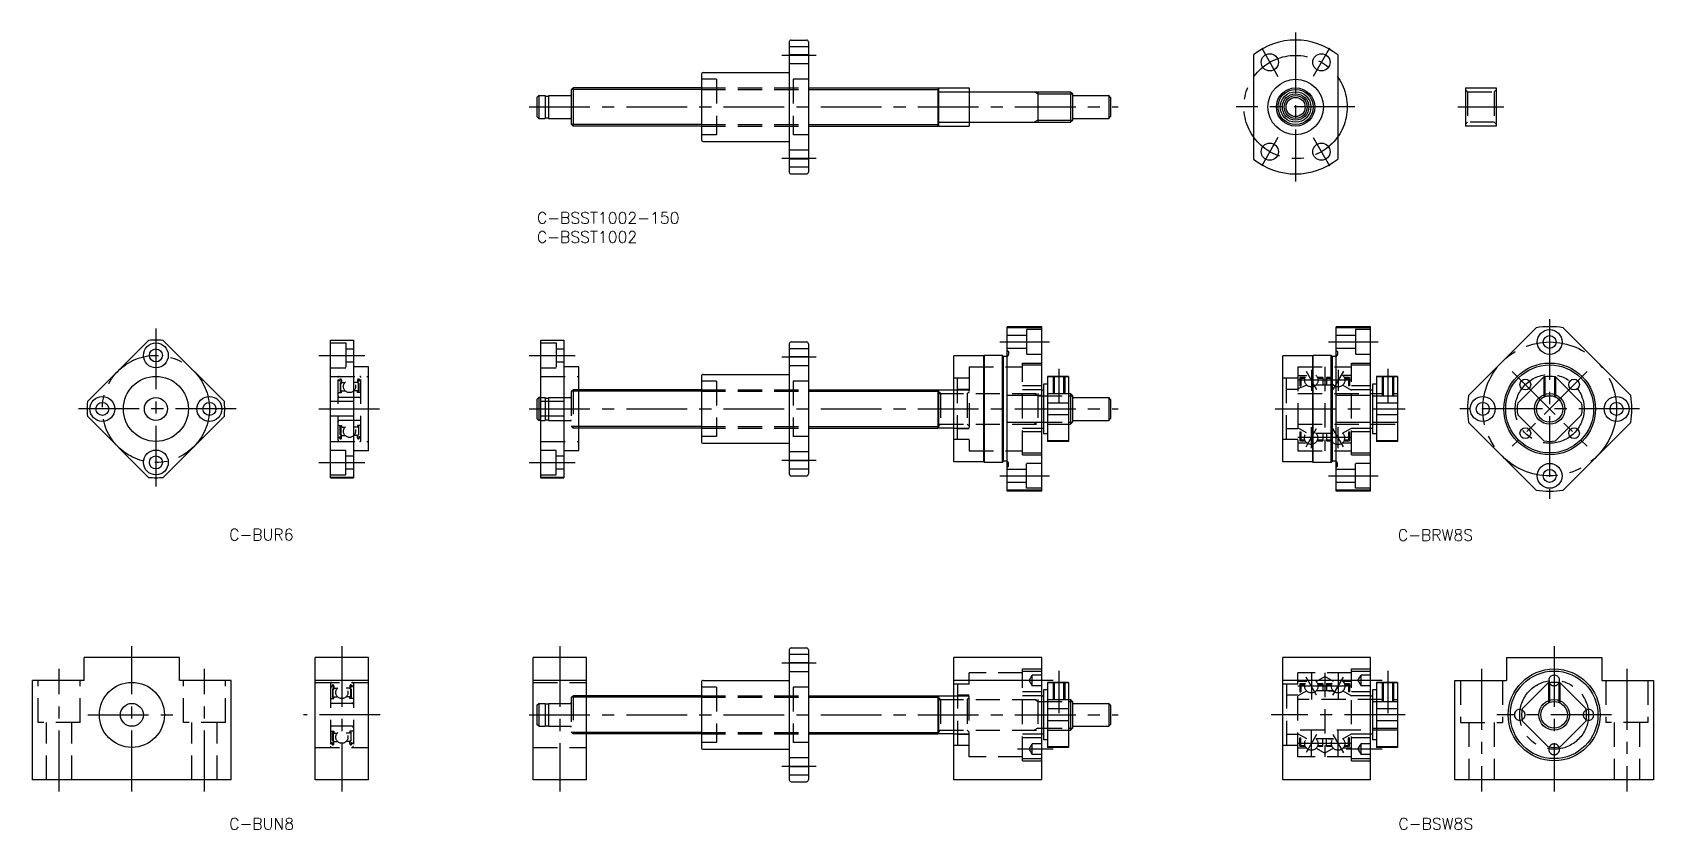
# Model space of a CAD drawing. Extents: x -132 to 292, y -161 to 47.
import ezdxf

# ---------------------------------------------------------------- set-up
doc = ezdxf.new("R2010")
doc.units = 0
doc.header["$LTSCALE"] = 0.5
for name, pattern in [('CENTER', [50.8, 31.75, -6.35, 6.35, -6.35]), ('DASHED', [19.05, 12.7, -6.35]), ('PHANTOM', [63.5, 31.75, -6.35, 6.35, -6.35, 6.35, -6.35])]:
    doc.linetypes.add(name, pattern=pattern)
for name, color, linetype in [('MSM_CENTER', 1, 'CENTER'), ('MSM_CONTINUOUS', 7, 'CONTINUOUS'), ('MSM_DASHED', 4, 'DASHED'), ('MSM_IMAGINARY', 6, 'PHANTOM'), ('MSM_NARROW', 5, 'CONTINUOUS'), ('MSM_PART_NUMBER', 7, 'CONTINUOUS')]:
    doc.layers.add(name, color=color, linetype=linetype)
doc.styles.get("Standard").update_dxf_attribs({"font": 'txt.shx', "height": 3, "bigfont": 'bigfont.shx'})

# ---------------------------------------------------------------- blocks, each defined once
blk = doc.blocks.new('*U48')
at = {"layer": 'MSM_PART_NUMBER'}
blk.add_text('C-BSST1002-150', height=3, dxfattribs=at).set_placement((0, -3))
blk = doc.blocks.new('*U49')
at = {"layer": 'MSM_PART_NUMBER'}
blk.add_text('C-BSST1002', height=3, dxfattribs=at).set_placement((0, -8))
blk = doc.blocks.new('*U50')
at = {"layer": 'MSM_PART_NUMBER'}
blk.add_text('C-BUR6', height=3, dxfattribs=at).set_placement((-80.46, -85.84))
blk = doc.blocks.new('*U51')
at = {"layer": 'MSM_PART_NUMBER'}
blk.add_text('C-BUN8', height=3, dxfattribs=at).set_placement((-80.46, -161.45))
blk = doc.blocks.new('*U52')
at = {"layer": 'MSM_PART_NUMBER'}
blk.add_text('C-BRW8S', height=3, dxfattribs=at).set_placement((225.12, -85.95))
blk = doc.blocks.new('*U53')
at = {"layer": 'MSM_PART_NUMBER'}
blk.add_text('C-BSW8S', height=3, dxfattribs=at).set_placement((225.27, -161.45))

msp = doc.modelspace()

# ---------------------------------------------------------------- linework, layer by layer
at = {"layer": 'MSM_CENTER'}
for p, q in [((198.38, 47), (198.38, 8)), ((189.51, 42.87), (193.76, 35.51)), ((207.26, 42.87), (203.01, 35.51)), ((73, 41), (64, 41)), ((-2, 27.5), (152, 27.5)), ((213.88, 27.5), (182.88, 27.5)), ((240.83, 27.5), (252.83, 27.5)), ((193.76, 19.49), (189.51, 12.13)), ((203.01, 19.49), (207.26, 12.13)), ((73, 14), (64, 14)), ((264.81, -27.95), (264.81, -74.95)), ((-99.63, -30.45), (-99.63, -72.45)), ((-57, -37.45), (-45, -37.45)), ((-2, -37.45), (10, -37.45)), ((73, -37.95), (64, -37.95)), ((121, -33.95), (134, -33.95)), ((207, -33.95), (220, -33.95)), ((136.5, -40.95), (136.5, -49.99)), ((201.12, -41.57), (203.87, -46.33)), ((202.5, -41.2), (202.5, -46.7)), ((210.88, -41.57), (208.13, -46.33)), ((209.5, -41.2), (209.5, -46.7)), ((222.5, -40.95), (222.5, -49.99)), ((255.03, -41.67), (274.6, -61.23)), ((274.6, -41.67), (255.03, -61.23)), ((213.1, -43.95), (199, -43.95)), ((-78.63, -51.45), (-120.63, -51.45)), ((-57, -51.45), (-41, -51.45)), ((-2, -51.45), (152, -51.45)), ((193, -51.45), (227, -51.45)), ((288.31, -51.45), (241.31, -51.45)), ((213.1, -58.95), (199, -58.95)), ((201.12, -61.33), (203.87, -56.57)), ((202.5, -61.7), (202.5, -56.2)), ((210.88, -61.33), (208.13, -56.57)), ((209.5, -61.7), (209.5, -56.2)), ((-57, -65.45), (-45, -65.45)), ((-2, -65.45), (10, -65.45)), ((73, -64.95), (64, -64.95)), ((121, -68.95), (134, -68.95)), ((207, -68.95), (220, -68.95)), ((-105.91, -151.45), (-105.91, -113.45)), ((-51, -113.45), (-51, -151.45)), ((6, -113.45), (6, -151.45)), ((265.98, -113.45), (265.98, -151.45)), ((73, -117.95), (64, -117.95)), ((-124.91, -151.45), (-124.91, -119.45)), ((-86.91, -151.45), (-86.91, -119.45)), ((135, -122.45), (125.63, -122.45)), ((136.5, -119.95), (136.5, -130.99)), ((203.87, -126.33), (201.12, -121.57)), ((202.5, -120.45), (202.5, -127.45)), ((208.12, -126.34), (210.88, -121.56)), ((209.5, -120.45), (209.5, -127.45)), ((221, -122.45), (211.63, -122.45)), ((222.5, -119.95), (222.5, -130.99)), ((246.98, -119.45), (246.98, -151.45)), ((284.98, -119.45), (284.98, -151.45)), ((213.1, -123.95), (199, -123.95)), ((-117.41, -131.45), (-94.41, -131.45)), ((-41, -131.45), (-61, -131.45)), ((-2, -131.45), (152, -131.45)), ((227, -131.45), (192, -131.45)), ((202.5, -142.45), (202.5, -135.45)), ((209.5, -142.45), (209.5, -135.45)), ((280.98, -131.45), (250.98, -131.45)), ((213.1, -138.95), (199, -138.95)), ((203.87, -136.57), (201.12, -141.33)), ((208.12, -136.56), (210.88, -141.34)), ((135, -140.45), (125.63, -140.45)), ((221, -140.45), (211.63, -140.45)), ((73, -144.95), (64, -144.95))]:
    msp.add_line(p, q, dxfattribs=at)
for centre, radius in [((198.38, 27.5), 13.5), ((-99.63, -51.45), 14), ((264.81, -51.45), 17.5), ((264.81, -51.45), 9), ((265.98, -131.45), 9)]:
    msp.add_circle(centre, radius, dxfattribs=at)
at = {"layer": 'MSM_CONTINUOUS'}
for p, q in [((66, 44.5), (66, 10.5)), ((66.5, 45), (70.5, 45)), ((71, 44.5), (71, 10.5)), ((71, 41.11), (66, 41.11)), ((187.38, 41.11), (187.38, 13.89)), ((209.38, 41.11), (209.38, 13.89)), ((43, 36), (43, 19)), ((43.5, 36.5), (66, 36.5)), ((0, 30), (0.5, 30.5)), ((0, 30), (0, 25)), ((0.5, 30.5), (0.5, 24.5)), ((0.5, 30.5), (2.2, 30.5)), ((2.2, 30.5), (2.2, 24.5)), ((2.2, 30.35), (3, 30.35)), ((3, 30.5), (3, 24.5)), ((3, 30.5), (8.8, 30.5)), ((9, 32), (9.5, 32.5)), ((9, 32), (9, 23)), ((43, 32.5), (9.5, 32.5)), ((9.5, 32.5), (9.5, 22.5)), ((71, 32.5), (104.8, 32.5)), ((104.8, 32.5), (104.8, 22.5)), ((104.8, 32.5), (105, 32.3)), ((105, 32.3), (105, 22.7)), ((105.2, 31.5), (139.5, 31.5)), ((131, 31.5), (131, 23.5)), ((139.5, 31.5), (139.5, 23.5)), ((139.5, 31.5), (140, 31)), ((140, 31), (140, 24)), ((140, 30.5), (149.5, 30.5)), ((149.5, 30.5), (149.5, 24.5)), ((150, 30), (149.5, 30.5)), ((150, 30), (150, 25)), ((242.83, 32.5), (242.83, 22.5)), ((242.83, 32.5), (250.83, 32.5)), ((250.83, 32.5), (250.83, 22.5)), ((0.5, 24.5), (0, 25)), ((0.5, 24.5), (2.2, 24.5)), ((2.2, 24.65), (3, 24.65)), ((3, 24.5), (8.8, 24.5)), ((9.5, 22.5), (9, 23)), ((43, 22.5), (9.5, 22.5)), ((71, 22.5), (104.8, 22.5)), ((104.8, 22.5), (105, 22.7)), ((105.2, 23.5), (139.5, 23.5)), ((140, 24), (139.5, 23.5)), ((140, 24.5), (149.5, 24.5)), ((149.5, 24.5), (150, 25)), ((250.83, 22.5), (242.83, 22.5)), ((43.5, 18.5), (66, 18.5)), ((71, 13.89), (66, 13.89)), ((66.5, 10), (70.5, 10)), ((-101.53, -33.55), (-117.53, -49.55)), ((-97.73, -33.55), (-81.73, -49.55)), ((-54, -33.45), (-48, -33.45)), ((-54, -69.45), (-54, -33.45)), ((-48, -33.55), (-54, -33.55)), ((-48, -33.45), (-48, -69.45)), ((1, -33.45), (7, -33.45)), ((1, -69.45), (1, -33.45)), ((7, -33.55), (1, -33.55)), ((7, -33.45), (7, -69.45)), ((132, -29.95), (123, -29.95)), ((123, -72.95), (123, -29.95)), ((132, -30.24), (123, -30.24)), ((132, -72.95), (132, -29.95)), ((218, -29.95), (209, -29.95)), ((209, -72.95), (209, -29.95)), ((218, -30.24), (209, -30.24)), ((218, -72.95), (218, -29.95)), ((261.27, -30.24), (243.61, -47.91)), ((268.36, -30.24), (286.02, -47.91)), ((66, -34.45), (66, -68.45)), ((71, -37.84), (66, -37.84)), ((66.5, -33.95), (70.5, -33.95)), ((71, -34.45), (71, -68.45)), ((116.85, -37.6), (109, -37.6)), ((109, -65.3), (109, -37.6)), ((116.85, -37.6), (117, -37.45)), ((116.85, -65.3), (116.85, -37.6)), ((121.7, -37.45), (117, -37.45)), ((117, -65.45), (117, -37.45)), ((121.7, -37.45), (122, -37.75)), ((121.7, -65.45), (121.7, -37.45)), ((122.8, -37.75), (122, -37.75)), ((122, -65.15), (122, -37.75)), ((202.85, -37.6), (195, -37.6)), ((195, -65.3), (195, -37.6)), ((202.85, -37.6), (203, -37.45)), ((202.85, -65.3), (202.85, -37.6)), ((207.7, -37.45), (203, -37.45)), ((203, -65.45), (203, -37.45)), ((207.7, -37.45), (208, -37.75)), ((207.7, -65.45), (207.7, -37.45)), ((208.8, -37.75), (208, -37.75)), ((208, -65.15), (208, -37.75)), ((-44, -40.45), (-48, -40.45)), ((-44, -62.45), (-44, -40.45)), ((11, -40.45), (7, -40.45)), ((11, -62.45), (11, -40.45)), ((43, -46.45), (11, -46.45)), ((43, -42.95), (43, -59.95)), ((43.5, -42.45), (66, -42.45)), ((71, -46.45), (104.8, -46.45)), ((104.8, -46.45), (104.8, -56.45)), ((104.8, -46.45), (105, -46.65)), ((105, -46.45), (109, -46.45)), ((105, -46.45), (105, -56.45)), ((132, -46.45), (132.5, -46.45)), ((132.5, -44.95), (132.5, -57.95)), ((133.5, -44.95), (132.5, -44.95)), ((139, -42.95), (133.5, -42.95)), ((133.5, -42.95), (133.5, -59.95)), ((139, -43.09), (133.5, -43.09)), ((139, -42.95), (139, -59.95)), ((218, -46.45), (218.5, -46.45)), ((218.5, -44.95), (218.5, -57.95)), ((219.5, -44.95), (218.5, -44.95)), ((225, -42.95), (219.5, -42.95)), ((219.5, -42.95), (219.5, -59.95)), ((225, -43.09), (219.5, -43.09)), ((225, -42.95), (225, -59.95)), ((263.27, -43.09), (256.45, -49.91)), ((273.17, -49.91), (266.35, -43.09)), ((-48, -49.55), (-54, -49.55)), ((0, -48.95), (0.5, -48.45)), ((0, -48.95), (0, -53.95)), ((0.5, -48.45), (0.5, -54.45)), ((1, -48.45), (0.5, -48.45)), ((7, -49.55), (1, -49.55)), ((132, -47.91), (123, -47.91)), ((139, -49.91), (133.5, -49.91)), ((139, -47.45), (139.5, -47.45)), ((139.5, -47.45), (139.5, -55.45)), ((139.5, -47.45), (140, -47.95)), ((140, -47.95), (140, -54.95)), ((140, -48.45), (149.5, -48.45)), ((149.5, -48.45), (149.5, -54.45)), ((150, -48.95), (149.5, -48.45)), ((150, -48.95), (150, -53.95)), ((218, -47.91), (209, -47.91)), ((225, -49.91), (219.5, -49.91)), ((-101.53, -69.35), (-117.53, -53.35)), ((-81.73, -53.35), (-97.73, -69.35)), ((-48, -53.35), (-54, -53.35)), ((0.5, -54.45), (0, -53.95)), ((1, -54.45), (0.5, -54.45)), ((7, -53.35), (1, -53.35)), ((132, -54.99), (123, -54.99)), ((139, -52.99), (133.5, -52.99)), ((140, -54.95), (139.5, -55.45)), ((140, -54.45), (149.5, -54.45)), ((149.5, -54.45), (150, -53.95)), ((218, -54.99), (209, -54.99)), ((225, -52.99), (219.5, -52.99)), ((261.27, -72.66), (243.61, -54.99)), ((256.45, -52.99), (263.27, -59.81)), ((266.35, -59.81), (273.17, -52.99)), ((268.36, -72.66), (286.02, -54.99)), ((43, -56.45), (11, -56.45)), ((71, -56.45), (104.8, -56.45)), ((104.8, -56.45), (105, -56.25)), ((109, -56.45), (105, -56.45)), ((132, -56.45), (132.5, -56.45)), ((133.5, -57.95), (132.5, -57.95)), ((139, -55.45), (139.5, -55.45)), ((218, -56.45), (218.5, -56.45)), ((219.5, -57.95), (218.5, -57.95)), ((-44, -62.45), (-48, -62.45)), ((11, -62.45), (7, -62.45)), ((43.5, -60.45), (66, -60.45)), ((139, -59.81), (133.5, -59.81)), ((139, -59.95), (133.5, -59.95)), ((225, -59.81), (219.5, -59.81)), ((225, -59.95), (219.5, -59.95)), ((71, -65.06), (66, -65.06)), ((116.85, -65.3), (109, -65.3)), ((116.85, -65.3), (117, -65.45)), ((121.7, -65.45), (117, -65.45)), ((121.7, -65.45), (122, -65.15)), ((122.8, -65.15), (122, -65.15)), ((202.85, -65.3), (195, -65.3)), ((202.85, -65.3), (203, -65.45)), ((207.7, -65.45), (203, -65.45)), ((207.7, -65.45), (208, -65.15)), ((208.8, -65.15), (208, -65.15)), ((-48, -69.35), (-54, -69.35)), ((-54, -69.45), (-48, -69.45)), ((7, -69.35), (1, -69.35)), ((1, -69.45), (7, -69.45)), ((66.5, -68.95), (70.5, -68.95)), ((132, -72.66), (123, -72.66)), ((132, -72.95), (123, -72.95)), ((218, -72.66), (209, -72.66)), ((218, -72.95), (209, -72.95)), ((66, -114.45), (66, -148.45)), ((66.5, -113.95), (70.5, -113.95)), ((71, -114.45), (71, -148.45)), ((-93.41, -116.45), (-118.41, -116.45)), ((-118.41, -122.45), (-118.41, -116.45)), ((-93.41, -122.45), (-93.41, -116.45)), ((-58, -148.45), (-58, -116.45)), ((-44, -116.45), (-58, -116.45)), ((-44, -148.45), (-44, -116.45)), ((-1, -148.45), (-1, -116.45)), ((13, -116.45), (-1, -116.45)), ((13, -148.45), (13, -116.45)), ((71, -117.84), (66, -117.84)), ((109, -148.45), (109, -116.45)), ((132, -116.45), (109, -116.45)), ((132, -148.45), (132, -116.45)), ((195, -148.45), (195, -116.45)), ((218, -116.45), (195, -116.45)), ((218, -148.45), (218, -116.45)), ((253.48, -116.45), (278.48, -116.45)), ((253.48, -116.45), (253.48, -122.45)), ((278.48, -116.45), (278.48, -122.45)), ((-131.91, -148.45), (-131.91, -122.45)), ((-118.41, -122.45), (-131.91, -122.45)), ((-79.91, -122.45), (-93.41, -122.45)), ((-79.91, -148.45), (-79.91, -122.45)), ((-44, -122.45), (-58, -122.45)), ((13, -122.45), (-1, -122.45)), ((43.5, -122.45), (66, -122.45)), ((132, -122.45), (109, -122.45)), ((218, -122.45), (195, -122.45)), ((239.98, -148.45), (239.98, -122.45)), ((239.98, -122.45), (253.48, -122.45)), ((278.48, -122.45), (291.98, -122.45)), ((291.98, -122.45), (291.98, -148.45)), ((43, -126.45), (13, -126.45)), ((43, -122.95), (43, -139.95)), ((71, -126.45), (104.8, -126.45)), ((104.8, -126.45), (104.8, -136.45)), ((104.8, -126.45), (105, -126.65)), ((105, -126.45), (109, -126.45)), ((105, -126.45), (105, -136.45)), ((132, -126.45), (132.5, -126.45)), ((132.5, -124.95), (132.5, -137.95)), ((133.5, -124.95), (132.5, -124.95)), ((139, -122.95), (133.5, -122.95)), ((133.5, -122.95), (133.5, -139.95)), ((139, -123.09), (133.5, -123.09)), ((139, -122.95), (139, -139.95)), ((218, -126.45), (218.5, -126.45)), ((218.5, -124.95), (218.5, -137.95)), ((219.5, -124.95), (218.5, -124.95)), ((225, -122.95), (219.5, -122.95)), ((219.5, -122.95), (219.5, -139.95)), ((225, -123.09), (219.5, -123.09)), ((225, -122.95), (225, -139.95)), ((264.44, -123.09), (257.62, -129.91)), ((274.34, -129.91), (267.52, -123.09)), ((139, -129.91), (133.5, -129.91)), ((139, -127.45), (139.5, -127.45)), ((139.5, -127.45), (139.5, -135.45)), ((139.5, -127.45), (140, -127.95)), ((140, -127.95), (140, -134.95)), ((140, -128.45), (149.5, -128.45)), ((149.5, -128.45), (149.5, -134.45)), ((150, -128.95), (149.5, -128.45)), ((150, -128.95), (150, -133.95)), ((225, -129.91), (219.5, -129.91)), ((139, -132.99), (133.5, -132.99)), ((139, -135.45), (139.5, -135.45)), ((140, -134.95), (139.5, -135.45)), ((140, -134.45), (149.5, -134.45)), ((149.5, -134.45), (150, -133.95)), ((225, -132.99), (219.5, -132.99)), ((257.62, -132.99), (264.44, -139.81)), ((267.52, -139.81), (274.34, -132.99)), ((43, -136.45), (13, -136.45)), ((71, -136.45), (104.8, -136.45)), ((104.8, -136.45), (105, -136.25)), ((109, -136.45), (105, -136.45)), ((132, -136.45), (132.5, -136.45)), ((133.5, -137.95), (132.5, -137.95)), ((139, -139.81), (133.5, -139.81)), ((218, -136.45), (218.5, -136.45)), ((219.5, -137.95), (218.5, -137.95)), ((225, -139.81), (219.5, -139.81)), ((43.5, -140.45), (66, -140.45)), ((139, -139.95), (133.5, -139.95)), ((225, -139.95), (219.5, -139.95)), ((71, -145.06), (66, -145.06)), ((-79.91, -148.45), (-131.91, -148.45)), ((-44, -148.45), (-58, -148.45)), ((13, -148.45), (-1, -148.45)), ((66.5, -148.95), (70.5, -148.95)), ((132, -148.45), (109, -148.45)), ((218, -148.45), (195, -148.45)), ((291.98, -148.45), (239.98, -148.45))]:
    msp.add_line(p, q, dxfattribs=at)
for centre, radius in [((191.63, 39.19), 2.25), ((205.13, 39.19), 2.25), ((198.38, 27.5), 7.25), ((198.38, 27.5), 5), ((198.38, 27.5), 4), ((198.38, 27.5), 3), ((198.38, 27.5), 2.5), ((191.63, 15.81), 2.25), ((205.13, 15.81), 2.25), ((264.81, -33.95), 3.25), ((264.81, -33.95), 1.7), ((-99.63, -37.45), 3.25), ((-99.63, -37.45), 1.7), ((264.81, -51.45), 12), ((264.81, -51.45), 11.5), ((-99.63, -51.45), 8.5), ((258.45, -45.09), 1.4), ((271.18, -45.09), 1.4), ((-113.63, -51.45), 3.25), ((-113.63, -51.45), 1.7), ((-99.63, -51.45), 3), ((-85.63, -51.45), 3.25), ((-85.63, -51.45), 1.7), ((247.31, -51.45), 3.25), ((247.31, -51.45), 1.7), ((264.81, -51.45), 3.46), ((282.31, -51.45), 3.25), ((282.31, -51.45), 1.7), ((258.45, -57.81), 1.4), ((271.18, -57.81), 1.4), ((-99.63, -65.45), 3.25), ((-99.63, -65.45), 1.7), ((264.81, -68.95), 3.25), ((264.81, -68.95), 1.7), ((265.98, -131.45), 12), ((265.98, -131.45), 11.45), ((-105.91, -131.45), 8.5), ((-105.91, -131.45), 3), ((265.98, -131.45), 3.46)]:
    msp.add_circle(centre, radius, dxfattribs=at)
for centre, radius, start, end in [((66.5, 44.5), 0.5, 90, 180), ((70.5, 44.5), 0.5, 0, 90), ((198.38, 27.5), 17.5, 51.0552, 128.9448), ((43.5, 36), 0.5, 90, 180), ((8.8, 30.7), 0.2, 270, 0), ((105.2, 31.7), 0.2, 180, 270), ((8.8, 24.3), 0.2, 0, 90), ((105.2, 23.3), 0.2, 90, 180), ((43.5, 19), 0.5, 180, 270), ((198.38, 27.5), 17.5, 231.0552, 308.9448), ((66.5, 10.5), 0.5, 180, 270), ((70.5, 10.5), 0.5, 270, 0), ((-99.63, -51.45), 18, 83.9424, 96.0576), ((264.81, -51.45), 21.5, 80.516, 99.484), ((66.5, -34.45), 0.5, 90, 180), ((70.5, -34.45), 0.5, 0, 90), ((122.8, -37.25), 0.5, 270, 293.5782), ((208.8, -37.25), 0.5, 270, 293.5782), ((43.5, -42.95), 0.5, 90, 180), ((264.81, -51.45), 8.5, 79.5603, 100.4397), ((-99.63, -51.45), 18, 173.9424, 186.0576), ((-99.63, -51.45), 18, 353.9424, 6.0576), ((264.81, -51.45), 21.5, 170.516, 189.484), ((264.81, -51.45), 8.5, 169.5603, 190.4397), ((264.81, -51.45), 8.5, 349.5603, 10.4397), ((264.81, -51.45), 21.5, 350.516, 9.484), ((43.5, -59.95), 0.5, 180, 270), ((264.81, -51.45), 8.5, 259.5603, 280.4397), ((122.8, -65.65), 0.5, 66.4218, 90), ((208.8, -65.65), 0.5, 66.4218, 90), ((-99.63, -51.45), 18, 263.9424, 276.0576), ((66.5, -68.45), 0.5, 180, 270), ((70.5, -68.45), 0.5, 270, 0), ((264.81, -51.45), 21.5, 260.516, 279.484), ((66.5, -114.45), 0.5, 90, 180), ((70.5, -114.45), 0.5, 0, 90), ((43.5, -122.95), 0.5, 90, 180), ((265.98, -122.45), 1.4, 334.8479, 205.1522), ((265.98, -131.45), 8.5, 79.5603, 100.4397), ((256.98, -131.45), 1.4, 64.8501, 295.1501), ((265.98, -131.45), 8.5, 169.5603, 190.4397), ((265.98, -131.45), 8.5, 349.5603, 10.4397), ((274.98, -131.45), 1.4, 244.8501, 115.1501), ((265.98, -131.45), 8.5, 259.5603, 280.4397), ((265.98, -140.45), 1.4, 154.8476, 25.1519), ((43.5, -139.95), 0.5, 180, 270), ((66.5, -148.45), 0.5, 180, 270), ((70.5, -148.45), 0.5, 270, 0)]:
    msp.add_arc(centre, radius, start, end, dxfattribs=at)
at = {"layer": 'MSM_DASHED'}
for p, q in [((71, 43.25), (66, 43.25)), ((71, 38.75), (66, 38.75)), ((47, 34.75), (43, 34.75)), ((47, 34.75), (47, 20.25)), ((71, 34.75), (67, 34.75)), ((67, 34.75), (67, 20.25)), ((43, 32.5), (71, 32.5)), ((43, 32.11), (71, 32.11)), ((243.33, 31.5), (242.83, 32)), ((243.33, 31.5), (250.33, 31.5)), ((243.33, 31.5), (243.33, 23.5)), ((250.33, 31.5), (250.83, 32)), ((250.33, 31.5), (250.33, 23.5)), ((43, 22.89), (71, 22.89)), ((43, 22.5), (71, 22.5)), ((243.33, 23.5), (242.83, 23)), ((250.33, 23.5), (243.33, 23.5)), ((250.33, 23.5), (250.83, 23)), ((47, 20.25), (43, 20.25)), ((71, 20.25), (67, 20.25)), ((71, 16.25), (66, 16.25)), ((71, 11.75), (66, 11.75)), ((128, -32.25), (123, -32.25)), ((128, -30.7), (128, -37.2)), ((132, -30.7), (128, -30.7)), ((214, -32.25), (209, -32.25)), ((214, -30.7), (214, -37.2)), ((218, -30.7), (214, -30.7)), ((-54, -34.2), (-50, -34.2)), ((-50, -34.2), (-50, -40.7)), ((-50, -35.75), (-48, -35.75)), ((1, -34.2), (5, -34.2)), ((5, -34.2), (5, -40.7)), ((5, -35.75), (7, -35.75)), ((71, -35.7), (66, -35.7)), ((128, -35.65), (123, -35.65)), ((123, -36.15), (123.3, -36.45)), ((123.3, -36.45), (123.3, -37.25)), ((132, -37.2), (128, -37.2)), ((214, -35.65), (209, -35.65)), ((209, -36.15), (209.3, -36.45)), ((209.3, -36.45), (209.3, -37.25)), ((218, -37.2), (214, -37.2)), ((-54, -40.7), (-50, -40.7)), ((-50, -39.15), (-48, -39.15)), ((1, -40.7), (5, -40.7)), ((5, -39.15), (7, -39.15)), ((71, -40.2), (66, -40.2)), ((113, -40.45), (127, -40.45)), ((113, -40.45), (113, -62.45)), ((127, -63.45), (127, -39.45)), ((127, -39.45), (132, -39.45)), ((127, -39.95), (132, -39.95)), ((199, -40.45), (213, -40.45)), ((199, -40.45), (199, -62.45)), ((206, -40.45), (206, -62.45)), ((213, -63.45), (213, -39.45)), ((213, -39.45), (218, -39.45)), ((213, -39.95), (218, -39.95)), ((-54, -42.95), (-44, -42.95)), ((-52, -59.65), (-52, -43.25)), ((-52, -43.85), (-51.9, -43.95)), ((-51.9, -43.95), (-51.69, -43.95)), ((-51.69, -43.95), (-51.58, -43.78)), ((-51.64, -44.12), (-51.53, -44.18)), ((-51.58, -44.01), (-51.47, -43.84)), ((-51.47, -44.08), (-51.58, -44.01)), ((-51.53, -44.18), (-51.47, -44.08)), ((-51.18, -44.5), (-51.44, -44.75)), ((-51.44, -44.75), (-51.44, -46.8)), ((-51.06, -44.55), (-51.31, -44.8)), ((-51.31, -46.8), (-51.31, -44.8)), ((-51.18, -43.92), (-51.18, -44.5)), ((-51.06, -43.92), (-51.06, -44.55)), ((-51.06, -44.4), (-50.96, -44.5)), ((-50.96, -44.5), (-50.14, -44.5)), ((-47.04, -44.5), (-47.86, -44.5)), ((-46.94, -44.4), (-47.04, -44.5)), ((-46.94, -43.92), (-46.94, -44.55)), ((-46.94, -44.55), (-46.69, -44.8)), ((-46.82, -43.92), (-46.82, -44.5)), ((-46.82, -44.5), (-46.57, -44.75)), ((-46.69, -46.8), (-46.69, -44.8)), ((-46.57, -44.75), (-46.57, -46.8)), ((-46.42, -44.01), (-46.53, -43.84)), ((-46.53, -44.08), (-46.42, -44.01)), ((-46.47, -44.18), (-46.53, -44.08)), ((-46.36, -44.12), (-46.47, -44.18)), ((-46.31, -43.95), (-46.42, -43.78)), ((-46.1, -43.95), (-46.31, -43.95)), ((-46, -43.85), (-46.1, -43.95)), ((-46, -59.65), (-46, -43.25)), ((1, -42.95), (11, -42.95)), ((9, -46.95), (9.5, -46.45)), ((9.5, -46.45), (9.5, -56.45)), ((11, -46.45), (9.5, -46.45)), ((47, -44.2), (43, -44.2)), ((43, -46.45), (71, -46.45)), ((47, -44.2), (47, -58.7)), ((71, -44.2), (67, -44.2)), ((67, -44.2), (67, -58.7)), ((113, -43.45), (109, -43.45)), ((109, -46.45), (113, -46.45)), ((110, -59.45), (110, -43.45)), ((110, -46.3), (113, -46.3)), ((132, -45.45), (127, -45.45)), ((132, -46.45), (127, -46.45)), ((135, -42.95), (135, -47.45)), ((135.27, -42.95), (135.27, -47.45)), ((137.73, -42.95), (137.73, -47.45)), ((138, -42.95), (138, -47.45)), ((199, -43.45), (195, -43.45)), ((196, -59.45), (196, -43.45)), ((196, -46.3), (199, -46.3)), ((199, -42.7), (201.28, -42.7)), ((201.28, -45.2), (199, -46.16)), ((199.5, -43.22), (199.5, -45.45)), ((200.91, -43.22), (199.5, -43.22)), ((199.5, -45.45), (199.75, -45.45)), ((199.75, -43.47), (199.75, -45.45)), ((200.82, -43.47), (199.75, -43.47)), ((208.28, -45.2), (203.72, -45.2)), ((205.5, -43.22), (204.09, -43.22)), ((205.5, -43.47), (204.18, -43.47)), ((205.5, -43.22), (205.5, -45.2)), ((206.5, -43.22), (206.5, -45.2)), ((207.91, -43.22), (206.5, -43.22)), ((207.82, -43.47), (206.5, -43.47)), ((213, -42.7), (210.72, -42.7)), ((210.72, -45.2), (213, -46.51)), ((212.5, -43.22), (211.09, -43.22)), ((211.18, -43.47), (212.25, -43.47)), ((212.25, -43.47), (212.25, -45.45)), ((212.5, -45.45), (212.25, -45.45)), ((212.5, -43.22), (212.5, -45.45)), ((218, -45.45), (213, -45.45)), ((218, -46.45), (213, -46.45)), ((221, -42.95), (221, -47.99)), ((221.27, -42.95), (221.27, -47.99)), ((223.73, -42.95), (223.73, -47.99)), ((224, -42.95), (224, -47.99)), ((263.31, -43.08), (263.31, -48.33)), ((263.58, -43.04), (263.58, -48.22)), ((266.04, -43.04), (266.04, -48.22)), ((266.31, -43.08), (266.31, -48.33)), ((-52, -47.25), (-51.9, -47.15)), ((-51.9, -47.15), (-51.06, -47.15)), ((-46.3, -48.45), (-51.7, -48.45)), ((-51.12, -46.8), (-51.31, -46.8)), ((-51.31, -46.93), (-51.12, -46.93)), ((-51.12, -46.93), (-51.12, -46.8)), ((-51.06, -46.8), (-50.96, -46.7)), ((-51.06, -47.15), (-51.06, -46.8)), ((-50.96, -46.7), (-50.14, -46.7)), ((-47.04, -46.7), (-47.86, -46.7)), ((-46.94, -46.8), (-47.04, -46.7)), ((-46.94, -47.15), (-46.94, -46.8)), ((-46.1, -47.15), (-46.94, -47.15)), ((-46.88, -46.93), (-46.88, -46.8)), ((-46.88, -46.8), (-46.69, -46.8)), ((-46.69, -46.93), (-46.88, -46.93)), ((-46, -47.25), (-46.1, -47.15)), ((1, -48.45), (2.2, -48.45)), ((2.2, -48.45), (2.2, -54.45)), ((2.2, -48.6), (3, -48.6)), ((3, -48.45), (3, -54.45)), ((3, -48.45), (8.8, -48.45)), ((11, -46.84), (9, -46.84)), ((9, -46.95), (9, -55.95)), ((43, -46.84), (71, -46.84)), ((105.5, -47.45), (105, -46.95)), ((105.2, -47.45), (139, -47.45)), ((105.5, -47.45), (105.5, -55.45)), ((112.5, -47.45), (113, -46.95)), ((112.5, -47.45), (112.5, -55.45)), ((131, -47.99), (130.06, -47.45)), ((131, -47.45), (131, -55.45)), ((131, -47.99), (139, -47.99)), ((199, -47.45), (221, -47.45)), ((218.5, -47.99), (225, -47.99)), ((224, -47.45), (225, -47.45)), ((-46.3, -54.45), (-51.7, -54.45)), ((1, -54.45), (2.2, -54.45)), ((2.2, -54.3), (3, -54.3)), ((3, -54.45), (8.8, -54.45)), ((131, -54.91), (130.06, -55.45)), ((131, -54.91), (139, -54.91)), ((218.5, -54.91), (225, -54.91)), ((-52, -55.65), (-51.9, -55.75)), ((-52, -59.05), (-51.9, -58.95)), ((-51.9, -55.75), (-51.06, -55.75)), ((-51.9, -58.95), (-51.69, -58.95)), ((-51.69, -58.95), (-51.58, -59.12)), ((-51.64, -58.78), (-51.53, -58.72)), ((-51.47, -58.82), (-51.58, -58.89)), ((-51.58, -58.89), (-51.47, -59.06)), ((-51.53, -58.72), (-51.47, -58.82)), ((-51.44, -58.15), (-51.44, -56.1)), ((-51.18, -58.4), (-51.44, -58.15)), ((-51.31, -55.97), (-51.12, -55.97)), ((-51.31, -56.1), (-51.31, -58.1)), ((-51.12, -56.1), (-51.31, -56.1)), ((-51.06, -58.35), (-51.31, -58.1)), ((-51.18, -58.98), (-51.18, -58.4)), ((-51.12, -55.97), (-51.12, -56.1)), ((-51.06, -55.75), (-51.06, -56.1)), ((-51.06, -56.1), (-50.96, -56.2)), ((-51.06, -58.98), (-51.06, -58.35)), ((-51.06, -58.5), (-50.96, -58.4)), ((-50.96, -56.2), (-50.14, -56.2)), ((-50.96, -58.4), (-50.14, -58.4)), ((-47.04, -56.2), (-47.86, -56.2)), ((-47.04, -58.4), (-47.86, -58.4)), ((-46.94, -56.1), (-47.04, -56.2)), ((-46.94, -58.5), (-47.04, -58.4)), ((-46.1, -55.75), (-46.94, -55.75)), ((-46.94, -55.75), (-46.94, -56.1)), ((-46.94, -58.35), (-46.69, -58.1)), ((-46.94, -58.98), (-46.94, -58.35)), ((-46.69, -55.97), (-46.88, -55.97)), ((-46.88, -55.97), (-46.88, -56.1)), ((-46.88, -56.1), (-46.69, -56.1)), ((-46.82, -58.4), (-46.57, -58.15)), ((-46.82, -58.98), (-46.82, -58.4)), ((-46.69, -56.1), (-46.69, -58.1)), ((-46.57, -58.15), (-46.57, -56.1)), ((-46.47, -58.72), (-46.53, -58.82)), ((-46.53, -58.82), (-46.42, -58.89)), ((-46.42, -58.89), (-46.53, -59.06)), ((-46.36, -58.78), (-46.47, -58.72)), ((-46.31, -58.95), (-46.42, -59.12)), ((-46.1, -58.95), (-46.31, -58.95)), ((-46, -55.65), (-46.1, -55.75)), ((-46, -59.05), (-46.1, -58.95)), ((9.5, -56.45), (9, -55.95)), ((11, -56.05), (9, -56.05)), ((11, -56.45), (9.5, -56.45)), ((43, -56.05), (71, -56.05)), ((43, -56.45), (71, -56.45)), ((47, -58.7), (43, -58.7)), ((71, -58.7), (67, -58.7)), ((105.5, -55.45), (105, -55.95)), ((105.2, -55.45), (139, -55.45)), ((109, -56.45), (113, -56.45)), ((110, -56.6), (113, -56.6)), ((112.5, -55.45), (113, -55.95)), ((127, -56.45), (132, -56.45)), ((132, -57.45), (127, -57.45)), ((196, -56.6), (199, -56.6)), ((199, -55.45), (225, -55.45)), ((201.22, -57.72), (199, -56.41)), ((199.5, -57.46), (199.5, -59.8)), ((199.5, -57.46), (199.75, -57.46)), ((199.75, -57.46), (199.75, -59.55)), ((203.71, -57.78), (208.22, -57.78)), ((205.5, -57.78), (205.5, -59.8)), ((206.5, -57.78), (206.5, -59.8)), ((210.67, -57.8), (213, -56.49)), ((212.25, -57.46), (212.25, -59.55)), ((212.25, -57.46), (212.5, -57.46)), ((212.5, -57.46), (212.5, -59.8)), ((213, -56.45), (218, -56.45)), ((218, -57.45), (213, -57.45)), ((-54, -59.95), (-44, -59.95)), ((-54, -62.2), (-50, -62.2)), ((-50, -68.7), (-50, -62.2)), ((1, -59.95), (11, -59.95)), ((1, -62.2), (5, -62.2)), ((5, -68.7), (5, -62.2)), ((71, -62.7), (66, -62.7)), ((113, -59.45), (109, -59.45)), ((113, -62.45), (127, -62.45)), ((127, -62.95), (132, -62.95)), ((127, -63.45), (132, -63.45)), ((199, -59.45), (195, -59.45)), ((199, -60.29), (201.27, -60.29)), ((199, -62.45), (213, -62.45)), ((199.5, -59.8), (200.89, -59.8)), ((199.75, -59.55), (200.78, -59.55)), ((203.98, -59.8), (205.5, -59.8)), ((204.09, -59.55), (205.5, -59.55)), ((206.5, -59.55), (207.76, -59.55)), ((206.5, -59.8), (207.86, -59.8)), ((210.66, -60.29), (213, -60.29)), ((211.01, -59.8), (212.5, -59.8)), ((211.11, -59.55), (212.25, -59.55)), ((213, -62.95), (218, -62.95)), ((213, -63.45), (218, -63.45)), ((-50, -63.75), (-48, -63.75)), ((-50, -67.15), (-48, -67.15)), ((5, -63.75), (7, -63.75)), ((5, -67.15), (7, -67.15)), ((71, -67.2), (66, -67.2)), ((123, -66.75), (123.3, -66.45)), ((128, -67.25), (123, -67.25)), ((123.3, -66.45), (123.3, -65.65)), ((128, -72.2), (128, -65.7)), ((132, -65.7), (128, -65.7)), ((209, -66.75), (209.3, -66.45)), ((214, -67.25), (209, -67.25)), ((209.3, -66.45), (209.3, -65.65)), ((214, -72.2), (214, -65.7)), ((218, -65.7), (214, -65.7)), ((-54, -68.7), (-50, -68.7)), ((1, -68.7), (5, -68.7)), ((128, -70.65), (123, -70.65)), ((214, -70.65), (209, -70.65)), ((132, -72.2), (128, -72.2)), ((218, -72.2), (214, -72.2)), ((71, -115.7), (66, -115.7)), ((-130.41, -133.45), (-130.41, -122.45)), ((-119.41, -133.45), (-119.41, -122.45)), ((-92.41, -133.45), (-92.41, -122.45)), ((-81.41, -133.45), (-81.41, -122.45)), ((71, -120.2), (66, -120.2)), ((113, -142.45), (113, -120.45)), ((127, -120.45), (113, -120.45)), ((127, -143.45), (127, -119.45)), ((127, -119.45), (132, -119.45)), ((127, -120), (132, -120)), ((128.69, -122.45), (129.5, -121.05)), ((128.69, -122.45), (129.5, -123.85)), ((132, -121.05), (129.5, -121.05)), ((129.5, -123.85), (129.5, -121.05)), ((199, -142.45), (199, -120.45)), ((213, -120.45), (199, -120.45)), ((201.28, -122.7), (199, -122.7)), ((203.72, -122.7), (206, -121.39)), ((206, -120.45), (206, -142.45)), ((208.28, -122.7), (206, -121.39)), ((213, -122.7), (210.72, -122.7)), ((213, -143.45), (213, -119.45)), ((213, -119.45), (218, -119.45)), ((213, -120), (218, -120)), ((214.69, -122.45), (215.5, -121.05)), ((214.69, -122.45), (215.5, -123.85)), ((218, -121.05), (215.5, -121.05)), ((215.5, -123.85), (215.5, -121.05)), ((241.48, -122.45), (241.48, -133.45)), ((252.48, -122.45), (252.48, -133.45)), ((279.48, -122.45), (279.48, -133.45)), ((290.48, -122.45), (290.48, -133.45)), ((-58, -122.95), (-44, -122.95)), ((-54, -123.25), (-54, -139.65)), ((-54, -123.85), (-53.9, -123.95)), ((-54, -127.25), (-53.9, -127.15)), ((-53.9, -123.95), (-53.69, -123.95)), ((-53.9, -127.15), (-53.06, -127.15)), ((-53.69, -123.95), (-53.58, -123.78)), ((-53.64, -124.12), (-53.53, -124.18)), ((-53.58, -124.01), (-53.47, -123.84)), ((-53.47, -124.08), (-53.58, -124.01)), ((-53.53, -124.18), (-53.47, -124.08)), ((-53.18, -124.5), (-53.43, -124.75)), ((-53.43, -124.75), (-53.43, -126.8)), ((-53.06, -124.55), (-53.31, -124.8)), ((-53.31, -126.8), (-53.31, -124.8)), ((-53.12, -126.8), (-53.31, -126.8)), ((-53.31, -126.93), (-53.12, -126.93)), ((-53.18, -123.92), (-53.18, -124.5)), ((-53.12, -126.93), (-53.12, -126.8)), ((-53.06, -123.92), (-53.06, -124.55)), ((-53.06, -124.4), (-52.96, -124.5)), ((-53.06, -126.8), (-52.96, -126.7)), ((-53.06, -127.15), (-53.06, -126.8)), ((-52.96, -124.5), (-52.14, -124.5)), ((-52.96, -126.7), (-52.14, -126.7)), ((-49.04, -124.5), (-49.86, -124.5)), ((-49.04, -126.7), (-49.86, -126.7)), ((-48.94, -124.4), (-49.04, -124.5)), ((-48.94, -126.8), (-49.04, -126.7)), ((-48.94, -123.92), (-48.94, -124.55)), ((-48.94, -124.55), (-48.69, -124.8)), ((-48.94, -127.15), (-48.94, -126.8)), ((-48.1, -127.15), (-48.94, -127.15)), ((-48.88, -126.93), (-48.88, -126.8)), ((-48.88, -126.8), (-48.69, -126.8)), ((-48.69, -126.93), (-48.88, -126.93)), ((-48.82, -123.92), (-48.82, -124.5)), ((-48.82, -124.5), (-48.56, -124.75)), ((-48.69, -126.8), (-48.69, -124.8)), ((-48.56, -124.75), (-48.56, -126.8)), ((-48.42, -124.01), (-48.53, -123.84)), ((-48.53, -124.08), (-48.42, -124.01)), ((-48.47, -124.18), (-48.53, -124.08)), ((-48.36, -124.12), (-48.47, -124.18)), ((-48.31, -123.95), (-48.42, -123.78)), ((-48.1, -123.95), (-48.31, -123.95)), ((-48, -123.85), (-48.1, -123.95)), ((-48, -127.25), (-48.1, -127.15)), ((-48, -123.25), (-48, -139.65)), ((-1, -122.95), (13, -122.95)), ((9, -126.95), (9.5, -126.45)), ((13, -126.84), (9, -126.84)), ((9, -126.95), (9, -135.95)), ((9.5, -126.45), (9.5, -136.45)), ((13, -126.45), (9.5, -126.45)), ((47, -124.2), (43, -124.2)), ((43, -126.45), (71, -126.45)), ((43, -126.84), (71, -126.84)), ((47, -124.2), (47, -138.7)), ((71, -124.2), (67, -124.2)), ((67, -124.2), (67, -138.7)), ((105.5, -127.45), (105, -126.95)), ((113, -123.45), (109, -123.45)), ((109, -126.45), (113, -126.45)), ((110, -123.45), (110, -139.45)), ((113, -126.3), (110, -126.3)), ((112.5, -127.45), (113, -126.95)), ((132, -125.45), (127, -125.45)), ((132, -126.45), (127, -126.45)), ((132, -123.85), (129.5, -123.85)), ((135, -122.95), (135, -127.45)), ((135.27, -122.95), (135.27, -127.45)), ((137.73, -122.95), (137.73, -127.45)), ((138, -122.95), (138, -127.45)), ((199, -123.45), (195, -123.45)), ((196, -123.45), (196, -139.45)), ((199, -126.3), (196, -126.3)), ((201.28, -125.2), (199, -126.51)), ((199.5, -123.22), (199.5, -125.45)), ((199.5, -123.22), (200.91, -123.22)), ((199.5, -125.45), (199.75, -125.45)), ((199.75, -123.47), (199.75, -125.45)), ((199.75, -123.47), (200.82, -123.47)), ((208.28, -125.2), (203.72, -125.2)), ((204.09, -123.22), (205.5, -123.22)), ((204.18, -123.47), (205.5, -123.47)), ((205.5, -123.22), (205.5, -125.2)), ((206.5, -123.22), (206.5, -125.2)), ((206.5, -123.22), (207.91, -123.22)), ((206.5, -123.47), (207.82, -123.47)), ((207, -125.2), (208.28, -125.2)), ((210.72, -125.2), (213, -126.51)), ((211.09, -123.22), (212.5, -123.22)), ((211.18, -123.47), (212.25, -123.47)), ((212.25, -123.47), (212.25, -125.45)), ((212.5, -125.45), (212.25, -125.45)), ((212.5, -123.22), (212.5, -125.45)), ((218, -125.45), (213, -125.45)), ((218, -126.45), (213, -126.45)), ((218, -123.85), (215.5, -123.85)), ((221, -122.95), (221, -127.99)), ((221.27, -122.95), (221.27, -127.99)), ((223.73, -122.95), (223.73, -127.99)), ((224, -122.95), (224, -127.99)), ((264.48, -123.08), (264.48, -128.33)), ((264.75, -123.04), (264.75, -128.22)), ((267.21, -123.04), (267.21, -128.22)), ((267.48, -123.08), (267.48, -128.33)), ((-48.3, -128.45), (-53.7, -128.45)), ((0, -128.95), (0.5, -128.45)), ((0, -128.95), (0, -133.95)), ((0.5, -128.45), (0.5, -134.45)), ((0.5, -128.45), (2.2, -128.45)), ((2.2, -128.45), (2.2, -134.45)), ((2.2, -128.6), (3, -128.6)), ((3, -128.45), (3, -134.45)), ((3, -128.45), (8.8, -128.45)), ((105.2, -127.45), (139, -127.45)), ((105.5, -127.45), (105.5, -135.45)), ((112.5, -127.45), (112.5, -135.45)), ((131, -127.99), (130.06, -127.45)), ((131, -127.45), (131, -135.45)), ((131, -127.99), (139, -127.99)), ((221, -127.45), (199, -127.45)), ((218.5, -127.99), (225, -127.99)), ((224, -127.45), (225, -127.45)), ((-119.41, -133.45), (-130.41, -133.45)), ((-128.21, -148.45), (-128.21, -133.45)), ((-121.61, -148.45), (-121.61, -133.45)), ((-81.41, -133.45), (-92.41, -133.45)), ((-90.21, -148.45), (-90.21, -133.45)), ((-83.61, -148.45), (-83.61, -133.45)), ((-48.3, -134.45), (-53.7, -134.45)), ((0.5, -134.45), (0, -133.95)), ((0.5, -134.45), (2.2, -134.45)), ((2.2, -134.3), (3, -134.3)), ((3, -134.45), (8.8, -134.45)), ((105.5, -135.45), (105, -135.95)), ((105.2, -135.45), (139, -135.45)), ((112.5, -135.45), (113, -135.95)), ((131, -134.91), (130.06, -135.45)), ((131, -134.91), (139, -134.91)), ((225, -135.45), (199, -135.45)), ((218.5, -134.91), (225, -134.91)), ((241.48, -133.45), (252.48, -133.45)), ((243.68, -133.45), (243.68, -148.45)), ((250.28, -133.45), (250.28, -148.45)), ((290.48, -133.45), (279.48, -133.45)), ((281.68, -133.45), (281.68, -148.45)), ((288.28, -133.45), (288.28, -148.45)), ((-54, -135.65), (-53.9, -135.75)), ((-54, -139.05), (-53.9, -138.95)), ((-53.9, -135.75), (-53.06, -135.75)), ((-53.9, -138.95), (-53.69, -138.95)), ((-53.69, -138.95), (-53.58, -139.12)), ((-53.64, -138.78), (-53.53, -138.72)), ((-53.47, -138.82), (-53.58, -138.89)), ((-53.58, -138.89), (-53.47, -139.06)), ((-53.53, -138.72), (-53.47, -138.82)), ((-53.43, -138.15), (-53.43, -136.1)), ((-53.18, -138.4), (-53.43, -138.15)), ((-53.31, -135.97), (-53.12, -135.97)), ((-53.31, -136.1), (-53.31, -138.1)), ((-53.12, -136.1), (-53.31, -136.1)), ((-53.06, -138.35), (-53.31, -138.1)), ((-53.18, -138.98), (-53.18, -138.4)), ((-53.12, -135.97), (-53.12, -136.1)), ((-53.06, -135.75), (-53.06, -136.1)), ((-53.06, -136.1), (-52.96, -136.2)), ((-53.06, -138.98), (-53.06, -138.35)), ((-53.06, -138.5), (-52.96, -138.4)), ((-52.96, -136.2), (-52.14, -136.2)), ((-52.96, -138.4), (-52.14, -138.4)), ((-49.04, -136.2), (-49.86, -136.2)), ((-49.04, -138.4), (-49.86, -138.4)), ((-48.94, -136.1), (-49.04, -136.2)), ((-48.94, -138.5), (-49.04, -138.4)), ((-48.1, -135.75), (-48.94, -135.75)), ((-48.94, -135.75), (-48.94, -136.1)), ((-48.94, -138.35), (-48.69, -138.1)), ((-48.94, -138.98), (-48.94, -138.35)), ((-48.88, -135.97), (-48.88, -136.1)), ((-48.69, -135.97), (-48.88, -135.97)), ((-48.88, -136.1), (-48.69, -136.1)), ((-48.82, -138.4), (-48.56, -138.15)), ((-48.82, -138.98), (-48.82, -138.4)), ((-48.69, -136.1), (-48.69, -138.1)), ((-48.56, -138.15), (-48.56, -136.1)), ((-48.47, -138.72), (-48.53, -138.82)), ((-48.53, -138.82), (-48.42, -138.89)), ((-48.42, -138.89), (-48.53, -139.06)), ((-48.36, -138.78), (-48.47, -138.72)), ((-48.31, -138.95), (-48.42, -139.12)), ((-48.1, -138.95), (-48.31, -138.95)), ((-48, -135.65), (-48.1, -135.75)), ((-48, -139.05), (-48.1, -138.95)), ((9.5, -136.45), (9, -135.95)), ((13, -136.05), (9, -136.05)), ((13, -136.45), (9.5, -136.45)), ((43, -136.05), (71, -136.05)), ((43, -136.45), (71, -136.45)), ((47, -138.7), (43, -138.7)), ((71, -138.7), (67, -138.7)), ((109, -136.45), (113, -136.45)), ((113, -139.45), (109, -139.45)), ((113, -136.6), (110, -136.6)), ((127, -136.45), (132, -136.45)), ((132, -137.45), (127, -137.45)), ((128.69, -140.45), (129.5, -139.05)), ((132, -139.05), (129.5, -139.05)), ((129.5, -141.85), (129.5, -139.05)), ((199, -139.45), (195, -139.45)), ((199, -136.6), (196, -136.6)), ((201.28, -137.7), (199, -136.39)), ((199.5, -139.68), (199.5, -137.45)), ((199.5, -137.45), (199.75, -137.45)), ((199.5, -139.68), (200.91, -139.68)), ((199.75, -139.43), (199.75, -137.45)), ((199.75, -139.43), (200.82, -139.43)), ((208.28, -137.7), (203.72, -137.7)), ((204.09, -139.68), (205.5, -139.68)), ((204.18, -139.43), (205.5, -139.43)), ((205.5, -139.68), (205.5, -137.7)), ((206.5, -139.68), (206.5, -137.7)), ((206.5, -139.43), (207.82, -139.43)), ((206.5, -139.68), (207.91, -139.68)), ((207, -137.7), (208.28, -137.7)), ((210.72, -137.7), (213, -136.39)), ((211.09, -139.68), (212.5, -139.68)), ((211.18, -139.43), (212.25, -139.43)), ((212.25, -139.43), (212.25, -137.45)), ((212.5, -137.45), (212.25, -137.45)), ((212.5, -139.68), (212.5, -137.45)), ((213, -136.45), (218, -136.45)), ((218, -137.45), (213, -137.45)), ((214.69, -140.45), (215.5, -139.05)), ((218, -139.05), (215.5, -139.05)), ((215.5, -141.85), (215.5, -139.05)), ((-58, -139.95), (-44, -139.95)), ((-1, -139.95), (13, -139.95)), ((71, -142.7), (66, -142.7)), ((127, -142.45), (113, -142.45)), ((127, -142.9), (132, -142.9)), ((127, -143.45), (132, -143.45)), ((128.69, -140.45), (129.5, -141.85)), ((132, -141.85), (129.5, -141.85)), ((201.28, -140.2), (199, -140.2)), ((213, -142.45), (199, -142.45)), ((203.72, -140.2), (206, -141.51)), ((208.28, -140.2), (206, -141.51)), ((213, -140.2), (210.72, -140.2)), ((213, -142.9), (218, -142.9)), ((213, -143.45), (218, -143.45)), ((214.69, -140.45), (215.5, -141.85)), ((218, -141.85), (215.5, -141.85)), ((71, -147.2), (66, -147.2))]:
    msp.add_line(p, q, dxfattribs=at)
for centre, radius in [((202.5, -43.95), 1.75), ((209.5, -43.95), 1.75), ((-49, -45.6), 1.59), ((-49, -57.3), 1.59), ((202.43, -58.98), 1.75), ((209.43, -59.04), 1.75), ((202.5, -123.95), 1.75), ((209.5, -123.95), 1.75), ((-51, -125.6), 1.59), ((-51, -137.3), 1.59), ((202.5, -138.95), 1.75), ((209.5, -138.95), 1.75)]:
    msp.add_circle(centre, radius, dxfattribs=at)
for centre, radius, start, end in [((122.8, -37.25), 0.5, 293.5782, 0), ((208.8, -37.25), 0.5, 293.5782, 0), ((-51.7, -43.25), 0.3, 90, 180), ((-51.58, -44.01), 0.126, 149.9926, 240.0026), ((-51.34, -43.92), 0.282, 0, 150.0017), ((-51.34, -43.92), 0.156, 0, 149.9314), ((-46.66, -43.92), 0.282, 29.9983, 180), ((-46.66, -43.92), 0.156, 30.0686, 180), ((-46.42, -44.01), 0.126, 299.9974, 30.0074), ((-46.3, -43.25), 0.3, 0, 90), ((-51.7, -48.15), 0.3, 180, 270), ((-51.31, -46.8), 0.126, 180.0001, 270), ((-46.69, -46.8), 0.126, 270, 359.9999), ((-46.3, -48.15), 0.3, 270, 0), ((8.8, -48.25), 0.2, 270, 0), ((105.2, -47.25), 0.2, 180, 270), ((-51.7, -54.75), 0.3, 90, 180), ((-46.3, -54.75), 0.3, 0, 90), ((8.8, -54.65), 0.2, 0, 90), ((-51.58, -58.89), 0.126, 119.9974, 210.0074), ((-51.34, -58.98), 0.282, 209.9983, 0), ((-51.34, -58.98), 0.156, 210.0686, 0), ((-51.31, -56.1), 0.126, 90, 179.9999), ((-46.66, -58.98), 0.282, 180, 330.0017), ((-46.66, -58.98), 0.156, 180, 329.9314), ((-46.69, -56.1), 0.126, 0.0001, 90), ((-46.42, -58.89), 0.126, 329.9926, 60.0026), ((105.2, -55.65), 0.2, 90, 180), ((-51.7, -59.65), 0.3, 180, 270), ((-46.3, -59.65), 0.3, 270, 0), ((122.8, -65.65), 0.5, 0, 66.4218), ((208.8, -65.65), 0.5, 0, 66.4218), ((-53.7, -123.25), 0.3, 90, 180), ((-53.58, -124.01), 0.126, 149.9926, 240.0026), ((-53.34, -123.92), 0.282, 0, 149.9302), ((-53.34, -123.92), 0.156, 0, 149.9314), ((-53.31, -126.8), 0.126, 180.0001, 270), ((-48.66, -123.92), 0.282, 30.0698, 180), ((-48.66, -123.92), 0.156, 30.0686, 180), ((-48.69, -126.8), 0.126, 270, 359.9999), ((-48.42, -124.01), 0.126, 299.9974, 30.0074), ((-48.3, -123.25), 0.3, 0, 90), ((265.98, -122.45), 1.4, 205.1522, 334.848), ((-53.7, -128.15), 0.3, 180, 270), ((-48.3, -128.15), 0.3, 270, 0), ((8.8, -128.25), 0.2, 270, 0), ((105.2, -127.25), 0.2, 180, 270), ((256.98, -131.45), 1.4, 295.1501, 64.8501), ((274.98, -131.45), 1.4, 115.1501, 244.8501), ((-53.7, -134.75), 0.3, 90, 180), ((-48.3, -134.75), 0.3, 0, 90), ((8.8, -134.65), 0.2, 0, 90), ((105.2, -135.65), 0.2, 90, 180), ((-53.7, -139.65), 0.3, 180, 270), ((-53.58, -138.89), 0.126, 119.9974, 210.0074), ((-53.34, -138.98), 0.282, 210.0698, 0), ((-53.34, -138.98), 0.156, 210.0686, 0), ((-53.31, -136.1), 0.126, 90, 179.9999), ((-48.66, -138.98), 0.282, 180, 329.9302), ((-48.66, -138.98), 0.156, 180, 329.9314), ((-48.69, -136.1), 0.126, 0.0001, 90), ((-48.42, -138.89), 0.126, 329.9926, 60.0026), ((-48.3, -139.65), 0.3, 270, 0), ((265.98, -140.45), 1.4, 25.1518, 154.8475)]:
    msp.add_arc(centre, radius, start, end, dxfattribs=at)
at = {"layer": 'MSM_IMAGINARY'}
for p, q in [((105, 32.5), (105, 32.3)), ((105, 32.5), (113, 32.5)), ((113, 32.5), (113, 22.5)), ((105, 22.7), (105, 22.5)), ((105, 22.5), (113, 22.5))]:
    msp.add_line(p, q, dxfattribs=at)
at = {"layer": 'MSM_NARROW'}
for p, q in [((43, 32.11), (9, 32.11)), ((71, 32.11), (105, 32.11)), ((131, 30.96), (130.06, 31.5)), ((131, 30.96), (140, 30.96)), ((43, 22.89), (9, 22.89)), ((71, 22.89), (105, 22.89)), ((131, 24.04), (130.06, 23.5)), ((131, 24.04), (140, 24.04)), ((43, -46.84), (11, -46.84)), ((71, -46.84), (105, -46.84)), ((139, -47.99), (140, -47.99)), ((139, -54.91), (140, -54.91)), ((43, -56.05), (11, -56.05)), ((71, -56.05), (105, -56.05)), ((43, -126.84), (13, -126.84)), ((71, -126.84), (105, -126.84)), ((139, -127.99), (140, -127.99)), ((139, -134.91), (140, -134.91)), ((43, -136.05), (13, -136.05)), ((71, -136.05), (105, -136.05))]:
    msp.add_line(p, q, dxfattribs=at)
for centre, radius in [((198.38, 27.5), 4.61), ((198.38, 27.5), 3.46), ((264.81, -51.45), 4), ((265.98, -131.45), 4)]:
    msp.add_circle(centre, radius, dxfattribs=at)

# ---------------------------------------------------------------- block references
at = {"layer": 'MSM_CONTINUOUS'}
for name in ['*U48', '*U49', '*U50', '*U52', '*U51', '*U53']:
    msp.add_blockref(name, (0, 0), dxfattribs=at)

doc.saveas('drawing.dxf')
